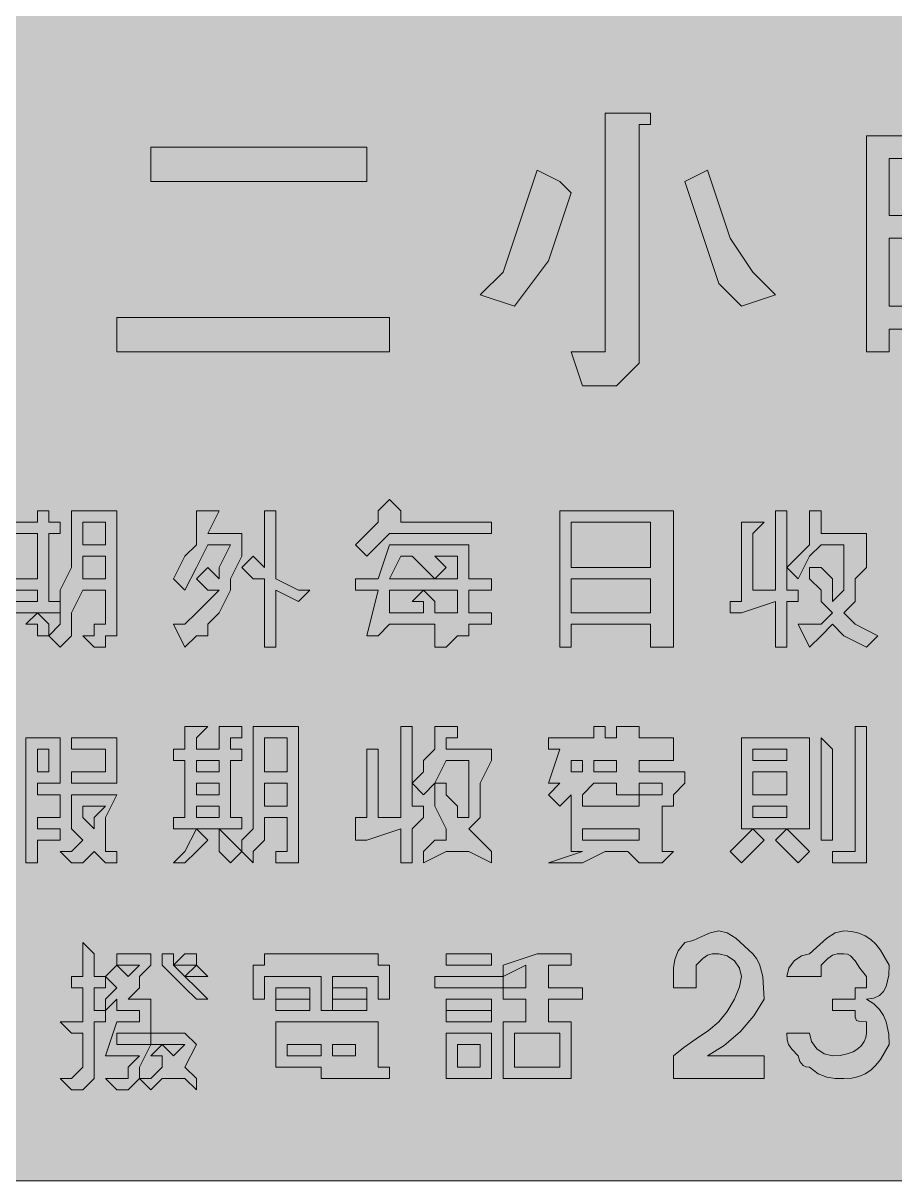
# Model space of a CAD drawing. Header units: metres. Extents: x 10 to 558, y 11 to 259.
# Drawn here: x 161.8 to 253.9, y 10.8 to 133.1 of the extents above; entities that cross this region are included whole.
import ezdxf

# ---------------------------------------------------------------- set-up
doc = ezdxf.new("R2010")
doc.units = ezdxf.units.M
doc.layers.add('FILL_BLUE_0000FF', color=7, linetype='Continuous', true_color=0x0000ff)
doc.layers.add('FILL_WHITE_FFFFFF', color=7, linetype='Continuous', true_color=0xffffff)

msp = doc.modelspace()

# ---------------------------------------------------------------- hatches: boundary and pattern name
at = {"layer": 'FILL_BLUE_0000FF', "true_color": 0x0000ff}
h = msp.add_hatch(color=7, dxfattribs=at)
h.dxf.hatch_style = 1
h.paths.add_polyline_path([(551.8, 259.15), (552.54, 258.99), (553.8, 258.45), (554.83, 257.68), (555.75, 256.8), (556.54, 256.3), (557.14, 255.71), (557.56, 255.07), (557.85, 254.4), (558.11, 253.09), (558.15, 252), (558.15, 18), (558.15, 15.6), (557.44, 14.72), (556.95, 13.95), (556.46, 13.41), (556.15, 13.25), (555.75, 13.2), (555.3, 12.41), (554.83, 11.81), (554.34, 11.39), (553.8, 11.1), (552.54, 10.84), (550.95, 10.8), (16.95, 10.8), (13.35, 10.8), (13.3, 11.2), (13.14, 11.51), (12.6, 12), (11.83, 12.49), (10.95, 13.2), (10.26, 14.12), (9.9, 15.15), (9.77, 16.41), (9.75, 18), (9.75, 252), (9.75, 254.4), (9.8, 254.8), (9.94, 255.11), (10.35, 255.6), (10.76, 256.09), (10.9, 256.4), (10.95, 256.8), (11.83, 256.99), (12.6, 257.4), (13.35, 258), (14.25, 258.19), (15.15, 258.6), (16.05, 259.01), (16.95, 259.2), (550.95, 259.2), (551.8, 259.15)])
at = {"layer": 'FILL_WHITE_FFFFFF', "true_color": 0xffffff}
h = msp.add_hatch(color=7, dxfattribs=at)
h.dxf.hatch_style = 1
h.paths.add_polyline_path([(226.95, 123.6), (228.15, 123.6), (228.15, 122.4), (226.95, 122.4), (226.95, 99.6), (226.95, 97.2), (225.75, 96), (224.55, 94.8), (223.35, 94.8), (220.95, 94.8), (219.75, 98.4), (222.15, 98.4), (223.35, 98.4), (223.35, 99.6), (223.35, 123.6), (225.75, 123.6), (226.95, 123.6)])
h = msp.add_hatch(color=7, dxfattribs=at)
h.dxf.hatch_style = 1
h.paths.add_polyline_path([(256.95, 99.6), (256.95, 100.8), (253.35, 100.8), (253.35, 98.4), (250.95, 98.4), (250.95, 99.6), (250.95, 121.2), (259.35, 121.2), (259.35, 99.6), (256.95, 99.6)])
h.paths.add_polyline_path([(253.35, 118.8), (253.35, 112.8), (256.95, 112.8), (256.95, 118.8), (253.35, 118.8)], flags=16)
h.paths.add_polyline_path([(256.95, 110.4), (253.35, 110.4), (253.35, 103.2), (256.95, 103.2), (256.95, 110.4)], flags=16)
h = msp.add_hatch(color=7, dxfattribs=at)
h.dxf.hatch_style = 1
h.paths.add_polyline_path([(198.15, 120), (198.15, 116.4), (175.35, 116.4), (175.35, 120), (198.15, 120)])
h = msp.add_hatch(color=7, dxfattribs=at)
h.dxf.hatch_style = 1
h.paths.add_polyline_path([(212.55, 106.8), (213.75, 110.4), (214.95, 114), (216.15, 117.6), (218.55, 116.4), (219.75, 115.2), (217.35, 108), (213.75, 103.2), (210.15, 104.4), (212.55, 106.8)])
h = msp.add_hatch(color=7, dxfattribs=at)
h.dxf.hatch_style = 1
h.paths.add_polyline_path([(235.35, 105.6), (234.15, 109.2), (232.95, 112.8), (231.75, 116.4), (234.15, 117.6), (235.35, 114), (236.55, 110.4), (238.95, 106.8), (241.35, 104.4), (237.75, 103.2), (235.35, 105.6)])
h = msp.add_hatch(color=7, dxfattribs=at)
h.dxf.hatch_style = 1
h.paths.add_polyline_path([(200.55, 102), (200.55, 98.4), (171.75, 98.4), (171.75, 102), (200.55, 102)])
h = msp.add_hatch(color=7, dxfattribs=at)
h.dxf.hatch_style = 1
h.paths.add_polyline_path([(198.15, 79.2), (199.35, 80.4), (199.35, 81.6), (200.55, 82.8), (201.75, 81.6), (201.75, 80.4), (211.35, 80.4), (211.35, 79.2), (200.55, 79.2), (198.15, 76.8), (196.95, 78), (198.15, 79.2)])
h = msp.add_hatch(color=7, dxfattribs=at)
h.dxf.hatch_style = 1
h.paths.add_polyline_path([(160.95, 80.4), (163.35, 80.4), (163.35, 81.6), (164.55, 81.6), (164.55, 80.4), (165.75, 80.4), (165.75, 79.2), (164.55, 79.2), (164.55, 72), (165.75, 72), (165.75, 70.8), (157.35, 70.8), (157.35, 72), (159.75, 72), (159.75, 79.2), (157.35, 79.2), (157.35, 80.4), (159.75, 80.4), (159.75, 81.6), (160.95, 81.6), (160.95, 80.4)])
h.paths.add_polyline_path([(163.35, 74.4), (163.35, 76.8), (163.35, 79.2), (160.95, 79.2), (160.95, 76.8), (160.95, 74.4), (163.35, 74.4)], flags=16)
h.paths.add_polyline_path([(160.95, 73.2), (160.95, 72), (163.35, 72), (163.35, 73.2), (160.95, 73.2)], flags=16)
h = msp.add_hatch(color=7, dxfattribs=at)
h.dxf.hatch_style = 1
h.paths.add_polyline_path([(171.75, 68.4), (170.55, 68.4), (170.55, 67.2), (169.35, 67.2), (168.15, 68.4), (169.35, 68.4), (169.35, 69.6), (170.55, 69.6), (170.55, 73.2), (168.15, 73.2), (166.95, 70.8), (166.95, 69.6), (166.95, 68.4), (165.75, 67.2), (164.55, 68.4), (165.75, 69.6), (165.75, 70.8), (165.75, 73.2), (166.95, 75.6), (166.95, 81.6), (171.75, 81.6), (171.75, 69.6), (171.75, 68.4)])
h.paths.add_polyline_path([(168.15, 76.8), (168.15, 74.4), (170.55, 74.4), (170.55, 76.8), (168.15, 76.8)], flags=16)
h.paths.add_polyline_path([(170.55, 80.4), (168.15, 80.4), (168.15, 78), (170.55, 78), (170.55, 80.4)], flags=16)
h = msp.add_hatch(color=7, dxfattribs=at)
h.dxf.hatch_style = 1
h.paths.add_polyline_path([(182.55, 81.6), (181.35, 79.2), (183.75, 79.2), (184.95, 79.2), (184.95, 76.8), (183.75, 74.4), (183.75, 73.2), (182.55, 70.8), (181.35, 69.6), (181.35, 68.4), (180.15, 68.4), (178.95, 67.2), (177.75, 69.6), (178.95, 69.6), (180.15, 70.8), (181.35, 72), (182.55, 73.2), (181.35, 73.2), (180.15, 74.4), (181.35, 75.6), (182.55, 74.4), (182.55, 75.6), (183.75, 78), (181.35, 78), (180.15, 75.6), (178.95, 73.2), (177.75, 74.4), (178.95, 76.8), (180.15, 78), (180.15, 80.4), (180.15, 81.6), (181.35, 81.6), (182.55, 81.6)])
h = msp.add_hatch(color=7, dxfattribs=at)
h.dxf.hatch_style = 1
h.paths.add_polyline_path([(190.95, 73.2), (192.15, 73.2), (190.95, 72), (188.55, 73.2), (188.55, 67.2), (187.35, 67.2), (187.35, 74.4), (186.15, 74.4), (184.95, 75.6), (186.15, 76.8), (187.35, 75.6), (187.35, 81.6), (188.55, 81.6), (188.55, 74.4), (190.95, 73.2)])
h = msp.add_hatch(color=7, dxfattribs=at)
h.dxf.hatch_style = 1
h.paths.add_polyline_path([(230.55, 67.2), (228.15, 67.2), (228.15, 69.6), (219.75, 69.6), (219.75, 67.2), (218.55, 67.2), (218.55, 81.6), (230.55, 81.6), (230.55, 67.2)])
h.paths.add_polyline_path([(219.75, 74.4), (219.75, 70.8), (228.15, 70.8), (228.15, 74.4), (219.75, 74.4)], flags=16)
h.paths.add_polyline_path([(228.15, 80.4), (219.75, 80.4), (219.75, 75.6), (228.15, 75.6), (228.15, 80.4)], flags=16)
h = msp.add_hatch(color=7, dxfattribs=at)
h.dxf.hatch_style = 1
h.paths.add_polyline_path([(237.75, 72), (237.75, 80.4), (238.95, 80.4), (240.15, 80.4), (238.95, 79.2), (238.95, 73.2), (241.35, 73.2), (241.35, 81.6), (242.55, 81.6), (242.55, 73.2), (243.75, 73.2), (243.75, 72), (242.55, 72), (242.55, 67.2), (241.35, 67.2), (241.35, 72), (237.75, 70.8), (236.55, 70.8), (236.55, 72), (237.75, 72)])
h = msp.add_hatch(color=7, dxfattribs=at)
h.dxf.hatch_style = 1
h.paths.add_polyline_path([(250.95, 79.2), (250.95, 78), (250.95, 75.6), (249.75, 74.4), (249.75, 72), (248.55, 70.8), (249.75, 69.6), (252.15, 68.4), (250.95, 67.2), (248.55, 68.4), (247.35, 69.6), (246.15, 68.4), (244.95, 67.2), (243.75, 69.6), (244.95, 69.6), (246.15, 69.6), (247.35, 70.8), (246.15, 72), (246.15, 73.2), (244.95, 74.4), (244.95, 75.6), (246.15, 75.6), (247.35, 74.4), (247.35, 73.2), (247.35, 72), (248.55, 73.2), (248.55, 74.4), (248.55, 75.6), (248.55, 78), (246.15, 78), (244.95, 76.8), (243.75, 74.4), (242.55, 75.6), (243.75, 76.8), (244.95, 78), (244.95, 80.4), (244.95, 81.6), (246.15, 81.6), (246.15, 79.2), (250.95, 79.2)])
h = msp.add_hatch(color=7, dxfattribs=at)
h.dxf.hatch_style = 1
h.paths.add_polyline_path([(196.95, 74.4), (199.35, 74.4), (200.55, 78), (208.95, 78), (208.95, 74.4), (211.35, 74.4), (211.35, 73.2), (208.95, 73.2), (208.95, 70.8), (211.35, 70.8), (211.35, 69.6), (208.95, 69.6), (208.95, 68.4), (207.75, 68.4), (206.55, 67.2), (205.35, 67.2), (205.35, 68.4), (205.35, 69.6), (200.55, 69.6), (199.35, 68.4), (198.15, 68.4), (199.35, 73.2), (196.95, 73.2), (196.95, 74.4)])
h.paths.add_polyline_path([(207.75, 76.8), (205.35, 76.8), (206.55, 75.6), (205.35, 74.4), (207.75, 74.4), (207.75, 76.8)], flags=16)
h.paths.add_polyline_path([(204.15, 75.6), (202.95, 76.8), (201.75, 76.8), (200.55, 74.4), (205.35, 74.4), (204.15, 75.6)], flags=16)
h.paths.add_polyline_path([(207.75, 70.8), (207.75, 73.2), (204.15, 73.2), (205.35, 72), (205.35, 70.8), (207.75, 70.8)], flags=16)
h.paths.add_polyline_path([(200.55, 73.2), (200.55, 70.8), (204.15, 70.8), (204.15, 72), (202.95, 72), (204.15, 73.2), (200.55, 73.2)], flags=16)
h = msp.add_hatch(color=7, dxfattribs=at)
h.dxf.hatch_style = 1
h.paths.add_polyline_path([(164.55, 69.6), (164.55, 68.4), (163.35, 68.4), (163.35, 69.6), (162.15, 69.6), (163.35, 70.8), (164.55, 69.6)])
h = msp.add_hatch(color=7, dxfattribs=at)
h.dxf.hatch_style = 1
h.paths.add_polyline_path([(181.35, 58.8), (180.15, 57.6), (180.15, 56.4), (182.55, 56.4), (182.55, 58.8), (183.75, 58.8), (184.95, 58.8), (184.95, 57.6), (183.75, 57.6), (183.75, 56.4), (184.95, 56.4), (184.95, 55.2), (183.75, 55.2), (183.75, 49.2), (184.95, 49.2), (184.95, 48), (177.75, 48), (177.75, 49.2), (178.95, 49.2), (178.95, 55.2), (177.75, 55.2), (177.75, 56.4), (178.95, 56.4), (178.95, 58.8), (180.15, 58.8), (181.35, 58.8)])
h.paths.add_polyline_path([(180.15, 51.6), (182.55, 51.6), (182.55, 52.8), (180.15, 52.8), (180.15, 51.6)], flags=16)
h.paths.add_polyline_path([(180.15, 50.4), (180.15, 49.2), (182.55, 49.2), (182.55, 50.4), (180.15, 50.4)], flags=16)
h.paths.add_polyline_path([(182.55, 55.2), (180.15, 55.2), (180.15, 54), (182.55, 54), (182.55, 55.2)], flags=16)
h = msp.add_hatch(color=7, dxfattribs=at)
h.dxf.hatch_style = 1
h.paths.add_polyline_path([(190.95, 45.6), (190.95, 44.4), (189.75, 44.4), (188.55, 44.4), (188.55, 45.6), (189.75, 45.6), (189.75, 46.8), (189.75, 49.2), (187.35, 49.2), (187.35, 48), (187.35, 46.8), (186.15, 45.6), (186.15, 44.4), (184.95, 45.6), (184.95, 46.8), (186.15, 48), (186.15, 49.2), (186.15, 51.6), (186.15, 58.8), (190.95, 58.8), (190.95, 46.8), (190.95, 45.6)])
h.paths.add_polyline_path([(187.35, 52.8), (187.35, 50.4), (189.75, 50.4), (189.75, 52.8), (187.35, 52.8)], flags=16)
h.paths.add_polyline_path([(189.75, 57.6), (187.35, 57.6), (187.35, 54), (189.75, 54), (189.75, 57.6)], flags=16)
h = msp.add_hatch(color=7, dxfattribs=at)
h.dxf.hatch_style = 1
h.paths.add_polyline_path([(198.15, 49.2), (198.15, 56.4), (199.35, 56.4), (199.35, 49.2), (201.75, 49.2), (201.75, 58.8), (202.95, 58.8), (202.95, 57.6), (202.95, 50.4), (204.15, 50.4), (204.15, 49.2), (202.95, 48), (202.95, 44.4), (201.75, 44.4), (201.75, 48), (198.15, 46.8), (196.95, 46.8), (196.95, 48), (196.95, 49.2), (198.15, 49.2)])
h = msp.add_hatch(color=7, dxfattribs=at)
h.dxf.hatch_style = 1
h.paths.add_polyline_path([(202.95, 52.8), (204.15, 54), (204.15, 55.2), (205.35, 56.4), (205.35, 58.8), (206.55, 58.8), (207.75, 58.8), (207.75, 57.6), (206.55, 57.6), (206.55, 56.4), (211.35, 56.4), (211.35, 55.2), (210.15, 52.8), (210.15, 50.4), (210.15, 49.2), (208.95, 48), (210.15, 46.8), (211.35, 45.6), (211.35, 44.4), (208.95, 45.6), (207.75, 45.6), (206.55, 45.6), (204.15, 44.4), (204.15, 45.6), (205.35, 46.8), (206.55, 46.8), (206.55, 48), (205.35, 50.4), (205.35, 51.6), (205.35, 52.8), (204.15, 51.6), (202.95, 52.8)])
h.paths.add_polyline_path([(206.55, 52.8), (206.55, 51.6), (207.75, 50.4), (207.75, 49.2), (208.95, 49.2), (208.95, 51.6), (208.95, 52.8), (208.95, 55.2), (206.55, 55.2), (205.35, 52.8), (206.55, 52.8)], flags=16)
h = msp.add_hatch(color=7, dxfattribs=at)
h.dxf.hatch_style = 1
h.paths.add_polyline_path([(224.55, 58.8), (225.75, 58.8), (226.95, 58.8), (226.95, 57.6), (230.55, 57.6), (230.55, 55.2), (226.95, 55.2), (226.95, 54), (231.75, 54), (231.75, 52.8), (230.55, 51.6), (230.55, 50.4), (229.35, 50.4), (229.35, 45.6), (230.55, 45.6), (229.35, 44.4), (226.95, 44.4), (225.75, 45.6), (223.35, 45.6), (220.95, 44.4), (218.55, 44.4), (217.35, 44.4), (220.95, 45.6), (219.75, 45.6), (219.75, 51.6), (218.55, 50.4), (217.35, 51.6), (218.55, 52.8), (217.35, 52.8), (218.55, 56.4), (217.35, 56.4), (217.35, 57.6), (222.15, 57.6), (222.15, 58.8), (223.35, 58.8), (223.35, 57.6), (224.55, 57.6), (224.55, 58.8)])
h.paths.add_polyline_path([(219.75, 54), (220.95, 54), (220.95, 55.2), (219.75, 55.2), (219.75, 54)], flags=16)
h.paths.add_polyline_path([(222.15, 55.2), (222.15, 54), (224.55, 54), (224.55, 55.2), (222.15, 55.2)], flags=16)
h.paths.add_polyline_path([(222.15, 52.8), (220.95, 51.6), (220.95, 50.4), (226.95, 50.4), (226.95, 51.6), (224.55, 51.6), (224.55, 52.8), (222.15, 52.8)], flags=16)
h.paths.add_polyline_path([(229.35, 51.6), (229.35, 52.8), (226.95, 52.8), (226.95, 51.6), (229.35, 51.6)], flags=16)
h.paths.add_polyline_path([(226.95, 48), (220.95, 48), (220.95, 46.8), (226.95, 46.8), (226.95, 48)], flags=16)
h = msp.add_hatch(color=7, dxfattribs=at)
h.dxf.hatch_style = 1
h.paths.add_polyline_path([(250.95, 58.8), (250.95, 57.6), (250.95, 46.8), (250.95, 45.6), (250.95, 44.4), (249.75, 44.4), (248.55, 44.4), (247.35, 44.4), (247.35, 45.6), (248.55, 45.6), (249.75, 45.6), (249.75, 46.8), (249.75, 58.8), (250.95, 58.8)])
h = msp.add_hatch(color=7, dxfattribs=at)
h.dxf.hatch_style = 1
h.paths.add_polyline_path([(165.75, 52.8), (163.35, 52.8), (163.35, 51.6), (165.75, 51.6), (165.75, 49.2), (163.35, 49.2), (163.35, 48), (165.75, 48), (165.75, 46.8), (163.35, 46.8), (163.35, 44.4), (162.15, 44.4), (162.15, 57.6), (165.75, 57.6), (165.75, 52.8)])
h.paths.add_polyline_path([(164.55, 56.4), (163.35, 56.4), (163.35, 54), (164.55, 54), (164.55, 56.4)], flags=16)
h = msp.add_hatch(color=7, dxfattribs=at)
h.dxf.hatch_style = 1
h.paths.add_polyline_path([(171.75, 57.6), (171.75, 52.8), (166.95, 52.8), (166.95, 54), (170.55, 54), (170.55, 56.4), (166.95, 56.4), (166.95, 57.6), (171.75, 57.6)])
h = msp.add_hatch(color=7, dxfattribs=at)
h.dxf.hatch_style = 1
h.paths.add_polyline_path([(237.75, 57.6), (244.95, 57.6), (244.95, 48), (237.75, 48), (237.75, 57.6)])
h.paths.add_polyline_path([(238.95, 51.6), (242.55, 51.6), (242.55, 54), (238.95, 54), (238.95, 51.6)], flags=16)
h.paths.add_polyline_path([(238.95, 56.4), (238.95, 55.2), (242.55, 55.2), (242.55, 56.4), (238.95, 56.4)], flags=16)
h.paths.add_polyline_path([(242.55, 50.4), (238.95, 50.4), (238.95, 49.2), (242.55, 49.2), (242.55, 50.4)], flags=16)
h = msp.add_hatch(color=7, dxfattribs=at)
h.dxf.hatch_style = 1
h.paths.add_polyline_path([(247.35, 56.4), (247.35, 46.8), (246.15, 46.8), (246.15, 57.6), (247.35, 56.4)])
h = msp.add_hatch(color=7, dxfattribs=at)
h.dxf.hatch_style = 1
h.paths.add_polyline_path([(170.55, 51.6), (171.75, 51.6), (170.55, 49.2), (170.55, 46.8), (170.55, 45.6), (171.75, 45.6), (171.75, 44.4), (170.55, 44.4), (169.35, 45.6), (168.15, 44.4), (166.95, 44.4), (165.75, 45.6), (166.95, 45.6), (168.15, 46.8), (166.95, 48), (166.95, 50.4), (166.95, 51.6), (170.55, 51.6)])
h.paths.add_polyline_path([(169.35, 48), (169.35, 49.2), (170.55, 50.4), (168.15, 50.4), (168.15, 49.2), (169.35, 48)], flags=16)
h = msp.add_hatch(color=7, dxfattribs=at)
h.dxf.hatch_style = 1
h.paths.add_polyline_path([(178.95, 45.6), (180.15, 48), (181.35, 46.8), (180.15, 45.6), (178.95, 44.4), (177.75, 44.4), (178.95, 45.6)])
h = msp.add_hatch(color=7, dxfattribs=at)
h.dxf.hatch_style = 1
h.paths.add_polyline_path([(183.75, 46.8), (184.95, 45.6), (183.75, 44.4), (182.55, 45.6), (182.55, 46.8), (182.55, 48), (183.75, 46.8)])
h = msp.add_hatch(color=7, dxfattribs=at)
h.dxf.hatch_style = 1
h.paths.add_polyline_path([(237.75, 46.8), (238.95, 48), (240.15, 46.8), (238.95, 45.6), (237.75, 44.4), (236.55, 45.6), (237.75, 46.8)])
h = msp.add_hatch(color=7, dxfattribs=at)
h.dxf.hatch_style = 1
h.paths.add_polyline_path([(242.55, 45.6), (241.35, 46.8), (242.55, 48), (243.75, 46.8), (244.95, 45.6), (243.75, 44.4), (242.55, 45.6)])
h = msp.add_hatch(color=7, dxfattribs=at)
h.dxf.hatch_style = 1
h.paths.add_polyline_path([(230.55, 31.2), (230.55, 32.4), (230.57, 33.3), (230.7, 34.2), (231.06, 35.1), (231.75, 36), (232.65, 36.19), (233.55, 36.6), (234.45, 37.01), (235.35, 37.2), (236.25, 36.99), (237.15, 36.45), (238.95, 34.8), (239.35, 34.3), (239.64, 33.71), (240, 32.4), (240.15, 30), (239.04, 28.22), (237.6, 26.55), (235.93, 25.11), (234.15, 24), (240.15, 24), (240.15, 21.6), (230.55, 21.6), (230.55, 24), (231.64, 24.9), (232.95, 25.8), (234.26, 26.7), (235.35, 27.6), (236.23, 28.69), (237, 30), (237.54, 31.31), (237.75, 32.4), (237.54, 33.28), (237, 34.05), (236.23, 34.59), (235.35, 34.8), (234.64, 34.78), (234.15, 34.65), (233.66, 34.29), (232.95, 33.6), (232.95, 32.4), (232.95, 31.2), (230.55, 31.2)])
h = msp.add_hatch(color=7, dxfattribs=at)
h.dxf.hatch_style = 1
h.paths.add_polyline_path([(250.95, 27.6), (250.26, 27.62), (249.9, 27.75), (249.77, 28.11), (249.75, 28.8), (247.35, 28.8), (247.35, 30), (248.55, 30), (249.75, 30), (249.75, 31.2), (250.95, 31.2), (250.95, 32.4), (250.24, 33.28), (249.75, 34.05), (249.26, 34.59), (248.95, 34.75), (248.55, 34.8), (247.84, 34.78), (247.35, 34.65), (246.86, 34.29), (246.15, 33.6), (246.15, 32.4), (244.95, 32.4), (242.55, 32.4), (242.76, 33.28), (243.3, 34.05), (244.07, 34.59), (244.95, 34.8), (246.75, 36.45), (247.65, 36.99), (248.55, 37.2), (249.4, 37.14), (250.14, 36.97), (250.81, 36.69), (251.4, 36.3), (251.94, 35.79), (252.43, 35.17), (253.35, 33.6), (253.31, 32.53), (253.05, 31.35), (252.76, 30.82), (252.34, 30.39), (251.74, 30.11), (250.95, 30), (251.74, 29.5), (252.34, 28.91), (252.76, 28.27), (253.05, 27.6), (253.31, 26.29), (253.35, 25.2), (252.43, 23.62), (251.94, 23.01), (251.4, 22.5), (250.81, 22.11), (250.14, 21.82), (249.4, 21.66), (248.55, 21.6), (247.65, 21.62), (246.75, 21.75), (245.85, 22.11), (244.95, 22.8), (244.55, 22.85), (244.26, 22.99), (243.9, 23.4), (243.75, 24), (243.06, 24.71), (242.7, 25.2), (242.57, 25.69), (242.55, 26.4), (244.95, 26.4), (245.16, 25.52), (245.7, 24.75), (246.47, 24.21), (247.35, 24), (248.19, 24.05), (248.92, 24.21), (249.54, 24.44), (250.05, 24.75), (250.44, 25.11), (250.72, 25.52), (250.89, 25.95), (250.95, 26.4), (250.95, 27.6)])
h = msp.add_hatch(color=7, dxfattribs=at)
h.dxf.hatch_style = 1
h.paths.add_polyline_path([(168.15, 27.6), (168.15, 31.2), (166.95, 31.2), (166.95, 32.4), (168.15, 32.4), (168.15, 36), (169.35, 34.8), (169.35, 32.4), (170.55, 32.4), (170.55, 31.2), (169.35, 31.2), (169.35, 28.8), (170.55, 28.8), (170.55, 27.6), (169.35, 27.6), (169.35, 22.8), (169.35, 21.6), (168.15, 20.4), (166.95, 20.4), (165.75, 21.6), (166.95, 21.6), (168.15, 22.8), (168.15, 26.4), (166.95, 26.4), (165.75, 27.6), (168.15, 27.6)])
h = msp.add_hatch(color=7, dxfattribs=at)
h.dxf.hatch_style = 1
h.paths.add_polyline_path([(174.15, 34.8), (175.35, 34.8), (175.35, 33.6), (174.15, 32.4), (174.15, 31.2), (172.95, 30), (175.35, 30), (175.35, 26.4), (171.75, 26.4), (171.75, 25.2), (175.35, 25.2), (174.15, 22.8), (174.15, 21.6), (172.95, 20.4), (171.75, 20.4), (170.55, 21.6), (172.95, 21.6), (172.95, 22.8), (174.15, 24), (171.75, 24), (170.55, 24), (171.75, 27.6), (174.15, 27.6), (174.15, 28.8), (171.75, 28.8), (171.75, 30), (170.55, 28.8), (170.55, 30), (171.75, 31.2), (170.55, 32.4), (171.75, 33.6), (171.75, 34.8), (174.15, 34.8)])
h.paths.add_polyline_path([(172.95, 32.4), (174.15, 33.6), (171.75, 33.6), (172.95, 32.4)], flags=16)
h = msp.add_hatch(color=7, dxfattribs=at)
h.dxf.hatch_style = 1
h.paths.add_polyline_path([(177.75, 32.4), (176.55, 33.6), (176.55, 34.8), (177.75, 34.8), (177.75, 33.6), (178.95, 32.4), (180.15, 31.2), (181.35, 30), (180.15, 30), (178.95, 31.2), (177.75, 32.4)])
h = msp.add_hatch(color=7, dxfattribs=at)
h.dxf.hatch_style = 1
h.paths.add_polyline_path([(180.15, 34.8), (180.15, 33.6), (178.95, 33.6), (177.75, 33.6), (178.95, 34.8), (180.15, 34.8)])
h = msp.add_hatch(color=7, dxfattribs=at)
h.dxf.hatch_style = 1
h.paths.add_polyline_path([(199.35, 34.8), (199.35, 33.6), (200.55, 33.6), (200.55, 30), (199.35, 30), (199.35, 32.4), (194.55, 32.4), (194.55, 28.8), (193.35, 28.8), (193.35, 32.4), (187.35, 32.4), (187.35, 30), (186.15, 30), (186.15, 33.6), (187.35, 33.6), (187.35, 34.8), (199.35, 34.8)])
h = msp.add_hatch(color=7, dxfattribs=at)
h.dxf.hatch_style = 1
h.paths.add_polyline_path([(211.35, 34.8), (211.35, 33.6), (206.55, 33.6), (206.55, 34.8), (211.35, 34.8)])
h = msp.add_hatch(color=7, dxfattribs=at)
h.dxf.hatch_style = 1
h.paths.add_polyline_path([(218.55, 34.8), (219.75, 34.8), (219.75, 33.6), (218.55, 33.6), (217.35, 33.6), (217.35, 31.2), (220.95, 31.2), (220.95, 30), (217.35, 30), (217.35, 27.6), (219.75, 27.6), (219.75, 21.6), (218.55, 21.6), (213.75, 21.6), (212.55, 21.6), (212.55, 27.6), (214.95, 27.6), (214.95, 30), (212.55, 30), (212.55, 31.2), (214.95, 31.2), (214.95, 33.6), (212.55, 32.4), (212.55, 33.6), (216.15, 34.8), (218.55, 34.8)])
h.paths.add_polyline_path([(218.55, 26.4), (213.75, 26.4), (213.75, 22.8), (218.55, 22.8), (218.55, 26.4)], flags=16)
h = msp.add_hatch(color=7, dxfattribs=at)
h.dxf.hatch_style = 1
h.paths.add_polyline_path([(180.15, 32.4), (178.95, 32.4), (180.15, 33.6), (181.35, 32.4), (180.15, 32.4)])
h = msp.add_hatch(color=7, dxfattribs=at)
h.dxf.hatch_style = 1
h.paths.add_polyline_path([(212.55, 32.4), (212.55, 31.2), (205.35, 31.2), (205.35, 32.4), (212.55, 32.4)])
h = msp.add_hatch(color=7, dxfattribs=at)
h.dxf.hatch_style = 1
h.paths.add_polyline_path([(192.15, 31.2), (192.15, 30), (188.55, 30), (188.55, 31.2), (192.15, 31.2)])
h = msp.add_hatch(color=7, dxfattribs=at)
h.dxf.hatch_style = 1
h.paths.add_polyline_path([(198.15, 31.2), (198.15, 30), (194.55, 30), (194.55, 31.2), (198.15, 31.2)])
h = msp.add_hatch(color=7, dxfattribs=at)
h.dxf.hatch_style = 1
h.paths.add_polyline_path([(192.15, 30), (192.15, 28.8), (188.55, 28.8), (188.55, 30), (192.15, 30)])
h = msp.add_hatch(color=7, dxfattribs=at)
h.dxf.hatch_style = 1
h.paths.add_polyline_path([(198.15, 30), (198.15, 28.8), (194.55, 28.8), (194.55, 30), (198.15, 30)])
h = msp.add_hatch(color=7, dxfattribs=at)
h.dxf.hatch_style = 1
h.paths.add_polyline_path([(211.35, 30), (211.35, 28.8), (206.55, 28.8), (206.55, 30), (211.35, 30)])
h = msp.add_hatch(color=7, dxfattribs=at)
h.dxf.hatch_style = 1
h.paths.add_polyline_path([(211.35, 28.8), (211.35, 27.6), (206.55, 27.6), (206.55, 28.8), (211.35, 28.8)])
h = msp.add_hatch(color=7, dxfattribs=at)
h.dxf.hatch_style = 1
h.paths.add_polyline_path([(188.55, 27.6), (199.35, 27.6), (199.35, 22.8), (200.55, 22.8), (200.55, 21.6), (199.35, 21.6), (198.15, 21.6), (194.55, 21.6), (193.35, 21.6), (193.35, 22.8), (188.55, 22.8), (188.55, 27.6)])
h.paths.add_polyline_path([(194.55, 25.2), (194.55, 24), (196.95, 24), (196.95, 25.2), (194.55, 25.2)], flags=16)
h.paths.add_polyline_path([(193.35, 25.2), (189.75, 25.2), (189.75, 24), (193.35, 24), (193.35, 25.2)], flags=16)
h = msp.add_hatch(color=7, dxfattribs=at)
h.dxf.hatch_style = 1
h.paths.add_polyline_path([(175.35, 26.4), (178.95, 26.4), (180.15, 25.2), (178.95, 22.8), (180.15, 21.6), (180.15, 20.4), (178.95, 21.6), (177.75, 21.6), (176.55, 21.6), (175.35, 20.4), (174.15, 21.6), (175.35, 21.6), (176.55, 22.8), (176.55, 24), (175.35, 24), (176.55, 25.2), (175.35, 25.2), (175.35, 26.4)])
h.paths.add_polyline_path([(177.75, 24), (178.95, 25.2), (176.55, 25.2), (177.75, 24)], flags=16)
h = msp.add_hatch(color=7, dxfattribs=at)
h.dxf.hatch_style = 1
h.paths.add_polyline_path([(211.35, 26.4), (211.35, 21.6), (210.15, 21.6), (207.75, 21.6), (206.55, 21.6), (206.55, 26.4), (211.35, 26.4)])
h.paths.add_polyline_path([(210.15, 25.2), (207.75, 25.2), (207.75, 22.8), (210.15, 22.8), (210.15, 25.2)], flags=16)

# ---------------------------------------------------------------- linework, layer by layer
at = {"layer": 'FILL_BLUE_0000FF', "lineweight": 0, "true_color": 0x0000ff}
msp.add_lwpolyline([(550.95, 10.8), (16.95, 10.8), (13.35, 10.8), (13.3, 11.2), (13.14, 11.51), (12.6, 12), (11.83, 12.49), (10.95, 13.2), (10.26, 14.12), (9.9, 15.15), (9.77, 16.41), (9.75, 18), (9.75, 252)], dxfattribs=at)
at = {"layer": 'FILL_WHITE_FFFFFF', "lineweight": 0, "true_color": 0xffffff}
for points in [[(226.95, 123.6), (228.15, 123.6), (228.15, 122.4), (226.95, 122.4), (226.95, 99.6), (226.95, 97.2), (225.75, 96), (224.55, 94.8), (223.35, 94.8), (220.95, 94.8), (219.75, 98.4), (222.15, 98.4), (223.35, 98.4), (223.35, 99.6), (223.35, 123.6), (225.75, 123.6)], [(256.95, 99.6), (256.95, 100.8), (253.35, 100.8), (253.35, 98.4), (250.95, 98.4), (250.95, 99.6), (250.95, 121.2), (259.35, 121.2), (259.35, 99.6)], [(198.15, 120), (198.15, 116.4), (175.35, 116.4), (175.35, 120)], [(253.35, 118.8), (253.35, 112.8), (256.95, 112.8), (256.95, 118.8)], [(212.55, 106.8), (213.75, 110.4), (214.95, 114), (216.15, 117.6), (218.55, 116.4), (219.75, 115.2), (217.35, 108), (213.75, 103.2), (210.15, 104.4)], [(235.35, 105.6), (234.15, 109.2), (232.95, 112.8), (231.75, 116.4), (234.15, 117.6), (235.35, 114), (236.55, 110.4), (238.95, 106.8), (241.35, 104.4), (237.75, 103.2)], [(256.95, 110.4), (253.35, 110.4), (253.35, 103.2), (256.95, 103.2)], [(200.55, 102), (200.55, 98.4), (171.75, 98.4), (171.75, 102)], [(198.15, 79.2), (199.35, 80.4), (199.35, 81.6), (200.55, 82.8), (201.75, 81.6), (201.75, 80.4), (211.35, 80.4), (211.35, 79.2), (200.55, 79.2), (198.15, 76.8), (196.95, 78)], [(160.95, 80.4), (163.35, 80.4), (163.35, 81.6), (164.55, 81.6), (164.55, 80.4), (165.75, 80.4), (165.75, 79.2), (164.55, 79.2), (164.55, 72), (165.75, 72), (165.75, 70.8), (157.35, 70.8), (157.35, 72), (159.75, 72), (159.75, 79.2), (157.35, 79.2), (157.35, 80.4), (159.75, 80.4), (159.75, 81.6), (160.95, 81.6)], [(171.75, 68.4), (170.55, 68.4), (170.55, 67.2), (169.35, 67.2), (168.15, 68.4), (169.35, 68.4), (169.35, 69.6), (170.55, 69.6), (170.55, 73.2), (168.15, 73.2), (166.95, 70.8), (166.95, 69.6), (166.95, 68.4), (165.75, 67.2), (164.55, 68.4), (165.75, 69.6), (165.75, 70.8), (165.75, 73.2), (166.95, 75.6), (166.95, 81.6), (171.75, 81.6), (171.75, 69.6)], [(182.55, 81.6), (181.35, 79.2), (183.75, 79.2), (184.95, 79.2), (184.95, 76.8), (183.75, 74.4), (183.75, 73.2), (182.55, 70.8), (181.35, 69.6), (181.35, 68.4), (180.15, 68.4), (178.95, 67.2), (177.75, 69.6), (178.95, 69.6), (180.15, 70.8), (181.35, 72), (182.55, 73.2), (181.35, 73.2), (180.15, 74.4), (181.35, 75.6), (182.55, 74.4), (182.55, 75.6), (183.75, 78), (181.35, 78), (180.15, 75.6), (178.95, 73.2), (177.75, 74.4), (178.95, 76.8), (180.15, 78), (180.15, 80.4), (180.15, 81.6), (181.35, 81.6)], [(190.95, 73.2), (192.15, 73.2), (190.95, 72), (188.55, 73.2), (188.55, 67.2), (187.35, 67.2), (187.35, 74.4), (186.15, 74.4), (184.95, 75.6), (186.15, 76.8), (187.35, 75.6), (187.35, 81.6), (188.55, 81.6), (188.55, 74.4)], [(230.55, 67.2), (228.15, 67.2), (228.15, 69.6), (219.75, 69.6), (219.75, 67.2), (218.55, 67.2), (218.55, 81.6), (230.55, 81.6)], [(237.75, 72), (237.75, 80.4), (238.95, 80.4), (240.15, 80.4), (238.95, 79.2), (238.95, 73.2), (241.35, 73.2), (241.35, 81.6), (242.55, 81.6), (242.55, 73.2), (243.75, 73.2), (243.75, 72), (242.55, 72), (242.55, 67.2), (241.35, 67.2), (241.35, 72), (237.75, 70.8), (236.55, 70.8), (236.55, 72)], [(250.95, 79.2), (250.95, 78), (250.95, 75.6), (249.75, 74.4), (249.75, 72), (248.55, 70.8), (249.75, 69.6), (252.15, 68.4), (250.95, 67.2), (248.55, 68.4), (247.35, 69.6), (246.15, 68.4), (244.95, 67.2), (243.75, 69.6), (244.95, 69.6), (246.15, 69.6), (247.35, 70.8), (246.15, 72), (246.15, 73.2), (244.95, 74.4), (244.95, 75.6), (246.15, 75.6), (247.35, 74.4), (247.35, 73.2), (247.35, 72), (248.55, 73.2), (248.55, 74.4), (248.55, 75.6), (248.55, 78), (246.15, 78), (244.95, 76.8), (243.75, 74.4), (242.55, 75.6), (243.75, 76.8), (244.95, 78), (244.95, 80.4), (244.95, 81.6), (246.15, 81.6), (246.15, 79.2)], [(170.55, 80.4), (168.15, 80.4), (168.15, 78), (170.55, 78)], [(228.15, 80.4), (219.75, 80.4), (219.75, 75.6), (228.15, 75.6)], [(163.35, 74.4), (163.35, 76.8), (163.35, 79.2), (160.95, 79.2), (160.95, 76.8), (160.95, 74.4)], [(196.95, 74.4), (199.35, 74.4), (200.55, 78), (208.95, 78), (208.95, 74.4), (211.35, 74.4), (211.35, 73.2), (208.95, 73.2), (208.95, 70.8), (211.35, 70.8), (211.35, 69.6), (208.95, 69.6), (208.95, 68.4), (207.75, 68.4), (206.55, 67.2), (205.35, 67.2), (205.35, 68.4), (205.35, 69.6), (200.55, 69.6), (199.35, 68.4), (198.15, 68.4), (199.35, 73.2), (196.95, 73.2)], [(168.15, 76.8), (168.15, 74.4), (170.55, 74.4), (170.55, 76.8)], [(204.15, 75.6), (202.95, 76.8), (201.75, 76.8), (200.55, 74.4), (205.35, 74.4)], [(207.75, 76.8), (205.35, 76.8), (206.55, 75.6), (205.35, 74.4), (207.75, 74.4)], [(219.75, 74.4), (219.75, 70.8), (228.15, 70.8), (228.15, 74.4)], [(160.95, 73.2), (160.95, 72), (163.35, 72), (163.35, 73.2)], [(200.55, 73.2), (200.55, 70.8), (204.15, 70.8), (204.15, 72), (202.95, 72), (204.15, 73.2)], [(207.75, 70.8), (207.75, 73.2), (204.15, 73.2), (205.35, 72), (205.35, 70.8)], [(164.55, 69.6), (164.55, 68.4), (163.35, 68.4), (163.35, 69.6), (162.15, 69.6), (163.35, 70.8)], [(181.35, 58.8), (180.15, 57.6), (180.15, 56.4), (182.55, 56.4), (182.55, 58.8), (183.75, 58.8), (184.95, 58.8), (184.95, 57.6), (183.75, 57.6), (183.75, 56.4), (184.95, 56.4), (184.95, 55.2), (183.75, 55.2), (183.75, 49.2), (184.95, 49.2), (184.95, 48), (177.75, 48), (177.75, 49.2), (178.95, 49.2), (178.95, 55.2), (177.75, 55.2), (177.75, 56.4), (178.95, 56.4), (178.95, 58.8), (180.15, 58.8)], [(190.95, 45.6), (190.95, 44.4), (189.75, 44.4), (188.55, 44.4), (188.55, 45.6), (189.75, 45.6), (189.75, 46.8), (189.75, 49.2), (187.35, 49.2), (187.35, 48), (187.35, 46.8), (186.15, 45.6), (186.15, 44.4), (184.95, 45.6), (184.95, 46.8), (186.15, 48), (186.15, 49.2), (186.15, 51.6), (186.15, 58.8), (190.95, 58.8), (190.95, 46.8)], [(198.15, 49.2), (198.15, 56.4), (199.35, 56.4), (199.35, 49.2), (201.75, 49.2), (201.75, 58.8), (202.95, 58.8), (202.95, 57.6), (202.95, 50.4), (204.15, 50.4), (204.15, 49.2), (202.95, 48), (202.95, 44.4), (201.75, 44.4), (201.75, 48), (198.15, 46.8), (196.95, 46.8), (196.95, 48), (196.95, 49.2)], [(202.95, 52.8), (204.15, 54), (204.15, 55.2), (205.35, 56.4), (205.35, 58.8), (206.55, 58.8), (207.75, 58.8), (207.75, 57.6), (206.55, 57.6), (206.55, 56.4), (211.35, 56.4), (211.35, 55.2), (210.15, 52.8), (210.15, 50.4), (210.15, 49.2), (208.95, 48), (210.15, 46.8), (211.35, 45.6), (211.35, 44.4), (208.95, 45.6), (207.75, 45.6), (206.55, 45.6), (204.15, 44.4), (204.15, 45.6), (205.35, 46.8), (206.55, 46.8), (206.55, 48), (205.35, 50.4), (205.35, 51.6), (205.35, 52.8), (204.15, 51.6)], [(224.55, 58.8), (225.75, 58.8), (226.95, 58.8), (226.95, 57.6), (230.55, 57.6), (230.55, 55.2), (226.95, 55.2), (226.95, 54), (231.75, 54), (231.75, 52.8), (230.55, 51.6), (230.55, 50.4), (229.35, 50.4), (229.35, 45.6), (230.55, 45.6), (229.35, 44.4), (226.95, 44.4), (225.75, 45.6), (223.35, 45.6), (220.95, 44.4), (218.55, 44.4), (217.35, 44.4), (220.95, 45.6), (219.75, 45.6), (219.75, 51.6), (218.55, 50.4), (217.35, 51.6), (218.55, 52.8), (217.35, 52.8), (218.55, 56.4), (217.35, 56.4), (217.35, 57.6), (222.15, 57.6), (222.15, 58.8), (223.35, 58.8), (223.35, 57.6), (224.55, 57.6)], [(250.95, 58.8), (250.95, 57.6), (250.95, 46.8), (250.95, 45.6), (250.95, 44.4), (249.75, 44.4), (248.55, 44.4), (247.35, 44.4), (247.35, 45.6), (248.55, 45.6), (249.75, 45.6), (249.75, 46.8), (249.75, 58.8)], [(165.75, 52.8), (163.35, 52.8), (163.35, 51.6), (165.75, 51.6), (165.75, 49.2), (163.35, 49.2), (163.35, 48), (165.75, 48), (165.75, 46.8), (163.35, 46.8), (163.35, 44.4), (162.15, 44.4), (162.15, 57.6), (165.75, 57.6)], [(171.75, 57.6), (171.75, 52.8), (166.95, 52.8), (166.95, 54), (170.55, 54), (170.55, 56.4), (166.95, 56.4), (166.95, 57.6)], [(189.75, 57.6), (187.35, 57.6), (187.35, 54), (189.75, 54)], [(237.75, 57.6), (244.95, 57.6), (244.95, 48), (237.75, 48)], [(247.35, 56.4), (247.35, 46.8), (246.15, 46.8), (246.15, 57.6)], [(164.55, 56.4), (163.35, 56.4), (163.35, 54), (164.55, 54)], [(238.95, 56.4), (238.95, 55.2), (242.55, 55.2), (242.55, 56.4)], [(182.55, 55.2), (180.15, 55.2), (180.15, 54), (182.55, 54)], [(206.55, 52.8), (206.55, 51.6), (207.75, 50.4), (207.75, 49.2), (208.95, 49.2), (208.95, 51.6), (208.95, 52.8), (208.95, 55.2), (206.55, 55.2), (205.35, 52.8)], [(219.75, 54), (220.95, 54), (220.95, 55.2), (219.75, 55.2)], [(222.15, 55.2), (222.15, 54), (224.55, 54), (224.55, 55.2)], [(238.95, 51.6), (242.55, 51.6), (242.55, 54), (238.95, 54)], [(180.15, 51.6), (182.55, 51.6), (182.55, 52.8), (180.15, 52.8)], [(187.35, 52.8), (187.35, 50.4), (189.75, 50.4), (189.75, 52.8)], [(222.15, 52.8), (220.95, 51.6), (220.95, 50.4), (226.95, 50.4), (226.95, 51.6), (224.55, 51.6), (224.55, 52.8)], [(229.35, 51.6), (229.35, 52.8), (226.95, 52.8), (226.95, 51.6)], [(170.55, 51.6), (171.75, 51.6), (170.55, 49.2), (170.55, 46.8), (170.55, 45.6), (171.75, 45.6), (171.75, 44.4), (170.55, 44.4), (169.35, 45.6), (168.15, 44.4), (166.95, 44.4), (165.75, 45.6), (166.95, 45.6), (168.15, 46.8), (166.95, 48), (166.95, 50.4), (166.95, 51.6)], [(169.35, 48), (169.35, 49.2), (170.55, 50.4), (168.15, 50.4), (168.15, 49.2)], [(180.15, 50.4), (180.15, 49.2), (182.55, 49.2), (182.55, 50.4)], [(242.55, 50.4), (238.95, 50.4), (238.95, 49.2), (242.55, 49.2)], [(178.95, 45.6), (180.15, 48), (181.35, 46.8), (180.15, 45.6), (178.95, 44.4), (177.75, 44.4)], [(183.75, 46.8), (184.95, 45.6), (183.75, 44.4), (182.55, 45.6), (182.55, 46.8), (182.55, 48)], [(226.95, 48), (220.95, 48), (220.95, 46.8), (226.95, 46.8)], [(237.75, 46.8), (238.95, 48), (240.15, 46.8), (238.95, 45.6), (237.75, 44.4), (236.55, 45.6)], [(242.55, 45.6), (241.35, 46.8), (242.55, 48), (243.75, 46.8), (244.95, 45.6), (243.75, 44.4)], [(230.55, 31.2), (230.55, 32.4), (230.57, 33.3), (230.7, 34.2), (231.06, 35.1), (231.75, 36), (232.65, 36.19), (233.55, 36.6), (234.45, 37.01), (235.35, 37.2), (236.25, 36.99), (237.15, 36.45), (238.95, 34.8), (239.35, 34.3), (239.64, 33.71), (240, 32.4), (240.15, 30), (239.04, 28.22), (237.6, 26.55), (235.93, 25.11), (234.15, 24), (240.15, 24), (240.15, 21.6), (230.55, 21.6), (230.55, 24), (231.64, 24.9), (232.95, 25.8), (234.26, 26.7), (235.35, 27.6), (236.23, 28.69), (237, 30), (237.54, 31.31), (237.75, 32.4), (237.54, 33.28), (237, 34.05), (236.23, 34.59), (235.35, 34.8), (234.64, 34.78), (234.15, 34.65), (233.66, 34.29), (232.95, 33.6), (232.95, 32.4), (232.95, 31.2)], [(250.95, 27.6), (250.26, 27.62), (249.9, 27.75), (249.77, 28.11), (249.75, 28.8), (247.35, 28.8), (247.35, 30), (248.55, 30), (249.75, 30), (249.75, 31.2), (250.95, 31.2), (250.95, 32.4), (250.24, 33.28), (249.75, 34.05), (249.26, 34.59), (248.95, 34.75), (248.55, 34.8), (247.84, 34.78), (247.35, 34.65), (246.86, 34.29), (246.15, 33.6), (246.15, 32.4), (244.95, 32.4), (242.55, 32.4), (242.76, 33.28), (243.3, 34.05), (244.07, 34.59), (244.95, 34.8), (246.75, 36.45), (247.65, 36.99), (248.55, 37.2), (249.4, 37.14), (250.14, 36.97), (250.81, 36.69), (251.4, 36.3), (251.94, 35.79), (252.43, 35.17), (253.35, 33.6), (253.31, 32.53), (253.05, 31.35), (252.76, 30.82), (252.34, 30.39), (251.74, 30.11), (250.95, 30), (251.74, 29.5), (252.34, 28.91), (252.76, 28.27), (253.05, 27.6), (253.31, 26.29), (253.35, 25.2), (252.43, 23.62), (251.94, 23.01), (251.4, 22.5), (250.81, 22.11), (250.14, 21.82), (249.4, 21.66), (248.55, 21.6), (247.65, 21.62), (246.75, 21.75), (245.85, 22.11), (244.95, 22.8), (244.55, 22.85), (244.26, 22.99), (243.9, 23.4), (243.75, 24), (243.06, 24.71), (242.7, 25.2), (242.57, 25.69), (242.55, 26.4), (244.95, 26.4), (245.16, 25.52), (245.7, 24.75), (246.47, 24.21), (247.35, 24), (248.19, 24.05), (248.92, 24.21), (249.54, 24.44), (250.05, 24.75), (250.44, 25.11), (250.72, 25.52), (250.89, 25.95), (250.95, 26.4)], [(168.15, 27.6), (168.15, 31.2), (166.95, 31.2), (166.95, 32.4), (168.15, 32.4), (168.15, 36), (169.35, 34.8), (169.35, 32.4), (170.55, 32.4), (170.55, 31.2), (169.35, 31.2), (169.35, 28.8), (170.55, 28.8), (170.55, 27.6), (169.35, 27.6), (169.35, 22.8), (169.35, 21.6), (168.15, 20.4), (166.95, 20.4), (165.75, 21.6), (166.95, 21.6), (168.15, 22.8), (168.15, 26.4), (166.95, 26.4), (165.75, 27.6)], [(174.15, 34.8), (175.35, 34.8), (175.35, 33.6), (174.15, 32.4), (174.15, 31.2), (172.95, 30), (175.35, 30), (175.35, 26.4), (171.75, 26.4), (171.75, 25.2), (175.35, 25.2), (174.15, 22.8), (174.15, 21.6), (172.95, 20.4), (171.75, 20.4), (170.55, 21.6), (172.95, 21.6), (172.95, 22.8), (174.15, 24), (171.75, 24), (170.55, 24), (171.75, 27.6), (174.15, 27.6), (174.15, 28.8), (171.75, 28.8), (171.75, 30), (170.55, 28.8), (170.55, 30), (171.75, 31.2), (170.55, 32.4), (171.75, 33.6), (171.75, 34.8)], [(177.75, 32.4), (176.55, 33.6), (176.55, 34.8), (177.75, 34.8), (177.75, 33.6), (178.95, 32.4), (180.15, 31.2), (181.35, 30), (180.15, 30), (178.95, 31.2)], [(180.15, 34.8), (180.15, 33.6), (178.95, 33.6), (177.75, 33.6), (178.95, 34.8)], [(199.35, 34.8), (199.35, 33.6), (200.55, 33.6), (200.55, 30), (199.35, 30), (199.35, 32.4), (194.55, 32.4), (194.55, 28.8), (193.35, 28.8), (193.35, 32.4), (187.35, 32.4), (187.35, 30), (186.15, 30), (186.15, 33.6), (187.35, 33.6), (187.35, 34.8)], [(211.35, 34.8), (211.35, 33.6), (206.55, 33.6), (206.55, 34.8)], [(218.55, 34.8), (219.75, 34.8), (219.75, 33.6), (218.55, 33.6), (217.35, 33.6), (217.35, 31.2), (220.95, 31.2), (220.95, 30), (217.35, 30), (217.35, 27.6), (219.75, 27.6), (219.75, 21.6), (218.55, 21.6), (213.75, 21.6), (212.55, 21.6), (212.55, 27.6), (214.95, 27.6), (214.95, 30), (212.55, 30), (212.55, 31.2), (214.95, 31.2), (214.95, 33.6), (212.55, 32.4), (212.55, 33.6), (216.15, 34.8)], [(172.95, 32.4), (174.15, 33.6), (171.75, 33.6)], [(180.15, 32.4), (178.95, 32.4), (180.15, 33.6), (181.35, 32.4)], [(212.55, 32.4), (212.55, 31.2), (205.35, 31.2), (205.35, 32.4)], [(192.15, 31.2), (192.15, 30), (188.55, 30), (188.55, 31.2)], [(198.15, 31.2), (198.15, 30), (194.55, 30), (194.55, 31.2)], [(192.15, 30), (192.15, 28.8), (188.55, 28.8), (188.55, 30)], [(198.15, 30), (198.15, 28.8), (194.55, 28.8), (194.55, 30)], [(211.35, 30), (211.35, 28.8), (206.55, 28.8), (206.55, 30)], [(211.35, 28.8), (211.35, 27.6), (206.55, 27.6), (206.55, 28.8)], [(188.55, 27.6), (199.35, 27.6), (199.35, 22.8), (200.55, 22.8), (200.55, 21.6), (199.35, 21.6), (198.15, 21.6), (194.55, 21.6), (193.35, 21.6), (193.35, 22.8), (188.55, 22.8)], [(175.35, 26.4), (178.95, 26.4), (180.15, 25.2), (178.95, 22.8), (180.15, 21.6), (180.15, 20.4), (178.95, 21.6), (177.75, 21.6), (176.55, 21.6), (175.35, 20.4), (174.15, 21.6), (175.35, 21.6), (176.55, 22.8), (176.55, 24), (175.35, 24), (176.55, 25.2), (175.35, 25.2)], [(211.35, 26.4), (211.35, 21.6), (210.15, 21.6), (207.75, 21.6), (206.55, 21.6), (206.55, 26.4)], [(218.55, 26.4), (213.75, 26.4), (213.75, 22.8), (218.55, 22.8)], [(177.75, 24), (178.95, 25.2), (176.55, 25.2)], [(193.35, 25.2), (189.75, 25.2), (189.75, 24), (193.35, 24)], [(194.55, 25.2), (194.55, 24), (196.95, 24), (196.95, 25.2)], [(210.15, 25.2), (207.75, 25.2), (207.75, 22.8), (210.15, 22.8)]]:
    msp.add_lwpolyline(points, close=True, dxfattribs=at)

doc.saveas('drawing.dxf')
